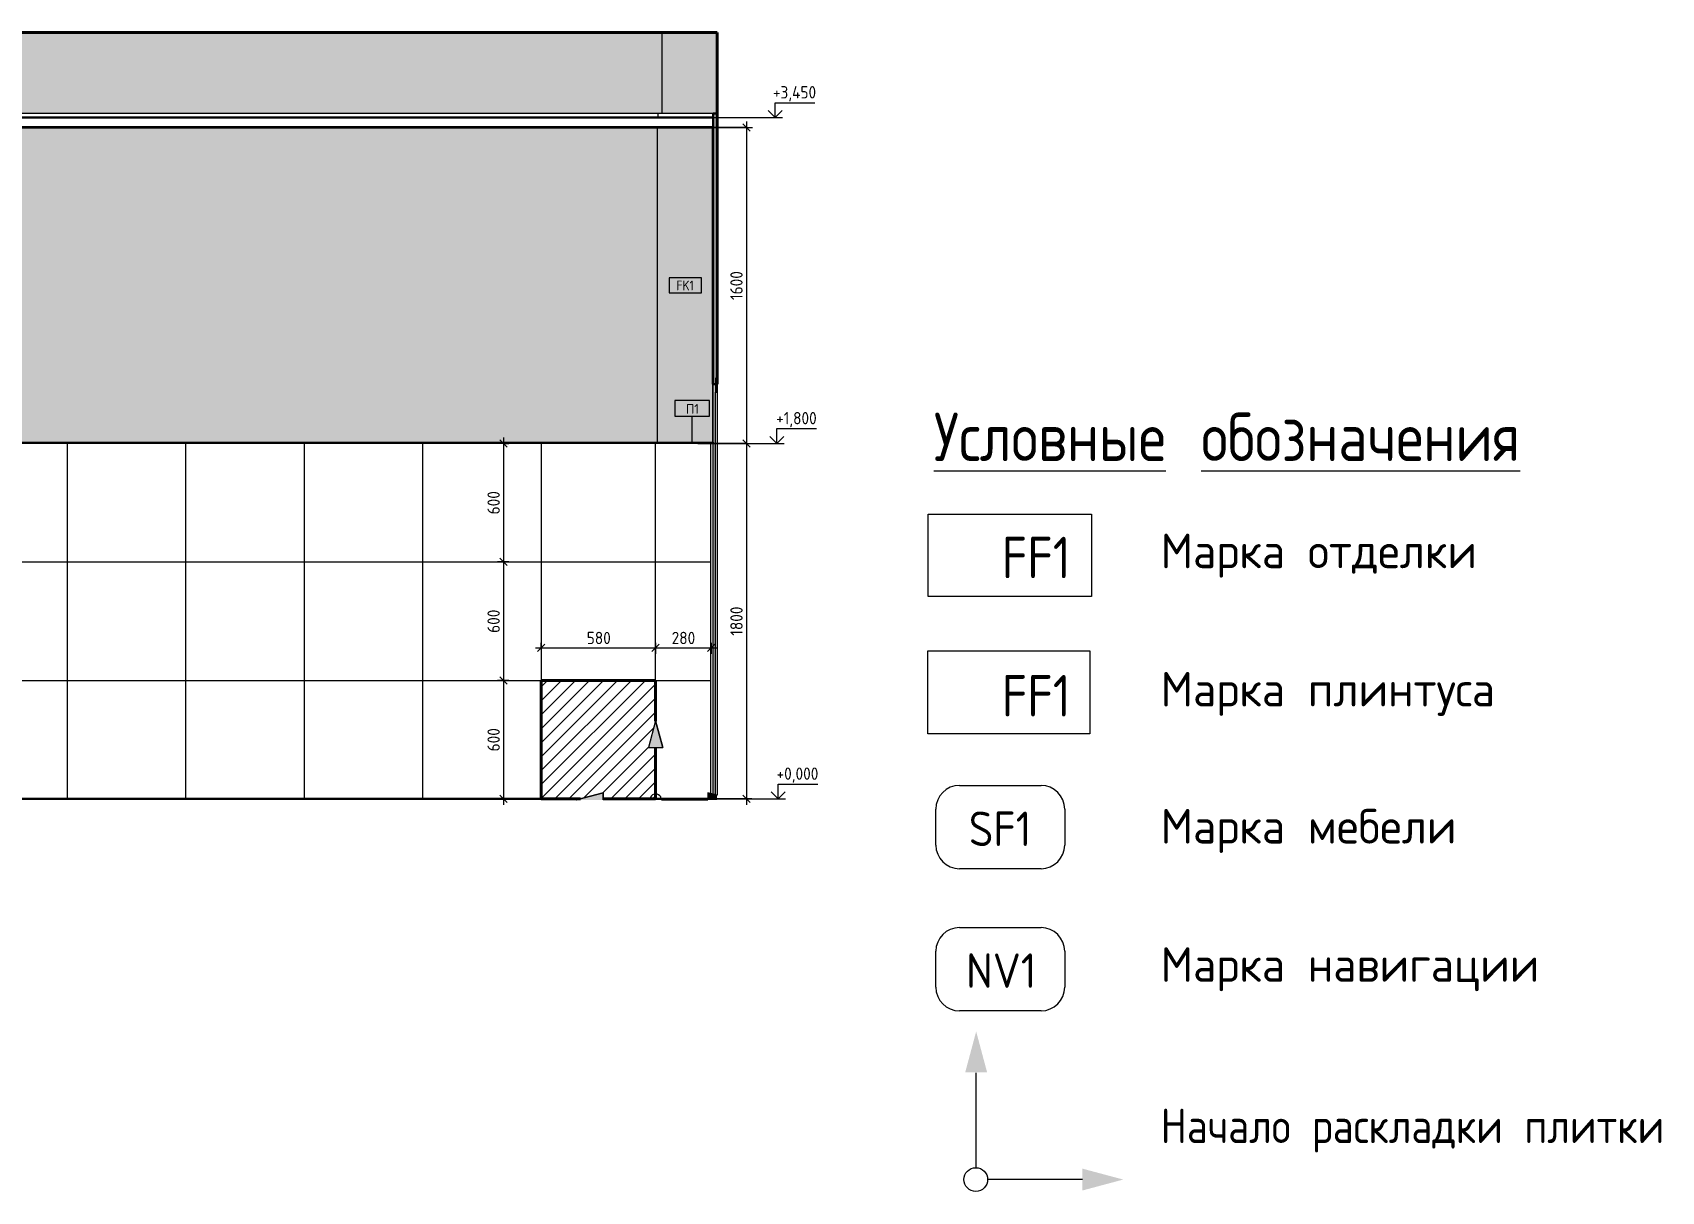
# Model space of a CAD drawing. Header units: millimetres. Extents: x 0 to 98412, y -2706 to 7916.
# Drawn here: x 90163 to 98412, y -1987 to 3880 of the extents above; entities that cross this region are included whole.
import ezdxf

# ---------------------------------------------------------------- set-up
doc = ezdxf.new("R2010")
doc.units = ezdxf.units.MM
for name, color, linetype, lineweight in [('A-ANNO-DIMS', 7, 'Continuous', 9), ('A-ANNO-DIMS-25', 7, 'Continuous', 9), ('A-DETL-GENF', 7, 'Continuous', 9), ('A-DOOR-FRAM-1', 7, 'Continuous', 9), ('A-DOOR-FRAM-2', 7, 'Continuous', 18), ('A-FLOR-HRAL-IDEN', 7, 'Continuous', 9), ('A-WALL-IDEN', 7, 'Continuous', 9), ('A-WALL-PATT', 7, 'Continuous', 9), ('G-ANNO-DIMS', 7, 'Continuous', 9), ('G-ANNO-DIMS-1', 7, 'Continuous', 20), ('G-ANNO-TEXT', 7, 'Continuous', 9), ('I-WALL', 7, 'Continuous', 9), ('S-COLS', 7, 'Continuous', 9), ('Ограждение', 7, 'Continuous', 9), ('Поручни', 7, 'Continuous', 9)]:
    doc.layers.add(name, color=color, linetype=linetype, lineweight=lineweight)
for name, color, linetype, lineweight, true_color in [('A-CLNG-FNSH-1', 7, 'Continuous', 30, 0x3c3c3c), ('A-DETL', 5, 'Continuous', 40, 0x0000ff), ('A-DETL-2', 5, 'Continuous', 9, 0x0000ff), ('A-DETL-GENF-1', 7, 'Continuous', 9, 0xe0e0e0), ('A-DETL-GENF-2', 1, 'Continuous', 9, 0xff0000), ('A-FLOR-FNSH-1', 7, 'Continuous', 40, 0x3c3c3c), ('A-FLOR-FNSH-2', 7, 'Continuous', 30, 0x3c3c3c), ('A-WALL-4', 7, 'Continuous', 30, 0x3c3c3c), ('A-WALL-5', 7, 'Continuous', 40, 0x3c3c3c), ('A-WALL-FNSH-3', 7, 'Continuous', 30, 0x3c3c3c), ('G-ANNO-TEXT-1', 7, 'Continuous', 9, 0x3c3c3c), ('G-ANNO-TEXT-2', 7, 'Continuous', 9, 0x008000), ('G-ANNO-TEXT-3', 1, 'Continuous', 9, 0xff0000), ('I-WALL-1', 7, 'Continuous', 9, 0x787878)]:
    doc.layers.add(name, color=color, linetype=linetype, lineweight=lineweight, true_color=true_color)
doc.styles.add('GOST Common_1', font='GOST_Common.ttf', dxfattribs={"height": 50})
doc.styles.add('GOST Common_2', font='GOST_Common.ttf', dxfattribs={"width": 0.9, "height": 50})
doc.styles.add('GOST Common_4', font='GOST_Common.ttf', dxfattribs={"height": 175})
doc.styles.add('GOST Common_5', font='GOST_Common.ttf', dxfattribs={"width": 0.9, "height": 210})
doc.styles.add('GOST Common_6', font='GOST_Common.ttf', dxfattribs={"width": 0.9, "height": 245})
doc.styles.add('GOST Common_7', font='GOST_Common.ttf', dxfattribs={"width": 0.9, "height": 175})
doc.styles.add('ISOCPEUR_1', font='isocpeur.ttf', dxfattribs={"width": 0.9, "height": 62.5})
doc.styles.add('ISOCPEUR_2', font='isocpeur.ttf', dxfattribs={"width": 0.9, "height": 175})
doc.dimstyles.new('ISO-2_5_0_9К_БОЛЬШОЙ_округление', dxfattribs={"dimscale": 304.8, "dimtxt": 62.248823, "dimasz": 0.123031, "dimexe": 0.098425, "dimexo": 0, "dimgap": 0, "dimtad": 1, "dimdec": 0, "dimrnd": 10, "dimzin": 0, "dimdsep": 46, "dimtxsty": 'ISOCPEUR_1', "dimblk1": 'OBLIQUE', "dimblk2": 'OBLIQUE', "dimsah": 1, "dimcen": 0.09, "dimdle": 0.098425, "dimazin": 0, "dimtfac": 1, "dimtdec": 4, "dimtix": 1, "dimtmove": 0, "dimatfit": 3, "dimfxl": 1, "dimtvp": 1, "dimtolj": 1, "dimtzin": 0, "dimarcsym": 2})
pattern_1 = [(90, (93608.9, 0), (-600, 4e-14), []), (180, (93608.9, 0), (-7e-14, -600), [])]

# ---------------------------------------------------------------- blocks, each defined once
blk = doc.blocks.new('BSC_Колонна _Прямоугольная - 500х500-23286270-Развертка 1_13-4')
at = {"layer": 'S-COLS'}
h = blk.add_hatch(color=256, dxfattribs=at)
h.paths.add_polyline_path([(7672, 21.2), (7672, 2100), (7660, 2100), (7660, 24.4)])
h.paths.add_polyline_path([(7660, 3470), (7680, 3470), (7680, 3880), (7400, 3880), (7400, 3470)])
blk.add_line((7400, 3880), (7400, 3470), dxfattribs=at)
blk = doc.blocks.new('110_Дверь_СКБ_1Ст_Внутренняя1 - Д-7_л__950x2100h_Туалет-21784696-Развертка 1_13-4')
at = {"layer": 'A-DOOR-FRAM-1'}
for p, q in [((7672, 21.2), (7672, 2060)), ((7680, 2060), (7680, 19)), ((7680, 2060), (7680, 19))]:
    blk.add_line(p, q, dxfattribs=at)
at = {"layer": 'A-DOOR-FRAM-2'}
for p, q in [((7672, 2130), (7672, 2060)), ((7680, 2130), (7672, 2130)), ((7680, 2060), (7680, 2130)), ((7680.4, 2100), (7680, 2100)), ((7680, 2100), (7680, 2060)), ((7672, 2060), (7680, 2060)), ((7680, 2060), (7680.4, 2060))]:
    blk.add_line(p, q, dxfattribs=at)
blk = doc.blocks.new('Ограждение - Ограждение-30306863-Развертка 1_13-4')
at = {"layer": 'Ограждение'}
for points in [[(516.5, 1800), (7322.5, 1800), (7322.5, 1806), (516.5, 1806)], [(7400, 1800), (7660, 1800), (7660, 1806), (7322.5, 1806), (7322.5, 1800), (7380, 1800)]]:
    blk.add_hatch(color=256, dxfattribs=at).paths.add_polyline_path(points)
at = {"layer": 'Поручни'}
for p, q in [((197.5, 1806), (152.5, 1806)), ((152.5, 1806), (152.5, 1800)), ((197.5, 1800), (197.5, 1806)), ((516.5, 1806), (7322.5, 1806)), ((7322.5, 1800), (526.5, 1800)), ((7322.5, 1800), (7322.5, 1806)), ((7322.5, 1806), (7660, 1806)), ((7660, 1800), (7322.5, 1800)), ((7660, 1806), (7660, 1800))]:
    blk.add_line(p, q, dxfattribs=at)
blk = doc.blocks.new('Начало раскладки_красным - Начало раскладки_красным-26110621-Развертка 1_13-4')
at = {"layer": 'A-DETL-GENF'}
for points in [[(7332.6, 259.7), (7405.1, 259.8), (7368.8, 395), (7359.1, 358.9)], [(6969.5, -5.4), (7104.2, -5.4), (7104.2, 31.1), (6969, -5.2)], [(7649, -5.4), (7680.4, -5.4), (7680.4, 18.9), (7633.7, 31.4), (7633.8, -5.4)]]:
    blk.add_hatch(color=256, dxfattribs=at).paths.add_polyline_path(points)
for p, q in [((7368.8, 395), (7332.6, 259.7)), ((7368.8, 395), (7332.6, 259.7)), ((7405.1, 259.8), (7368.8, 395)), ((7368.8, 395), (7405.1, 259.8)), ((7332.6, 259.7), (7405.1, 259.8)), ((7332.6, 259.7), (7405.1, 259.8)), ((7369, 25), (7368.8, 259.8)), ((7104.2, 31.1), (6969, -5.2)), ((6969, -5.2), (7104.2, 31.1)), ((7104.2, -5.4), (7104.2, 31.1)), ((7104.2, 31.1), (7104.2, -5.4)), ((7680.4, 18.9), (7633.7, 31.4)), ((7633.7, 31.4), (7633.8, -5.4)), ((7680.4, 18.9), (7633.7, 31.4)), ((7633.7, 31.4), (7633.8, -5.4)), ((6969, -5.2), (6969.5, -5.4)), ((6969, -5.2), (6969.5, -5.4)), ((7339, -5), (7104.2, -5.2)), ((7399, -5), (7633.8, -4.8))]:
    blk.add_line(p, q, dxfattribs=at)
for start, end in [(0.0336, 180.70867), (359.26956, 0.0336)]:
    blk.add_arc((7369, -5), 30, start, end, dxfattribs=at)
blk = doc.blocks.new('DIMBLOCK52-Развертка 1_13-4')
at = {"layer": 'A-ANNO-DIMS-25', "lineweight": 20}
for p, q in [((92548.4, 1800), (92529.7, 1818.8)), ((92548.4, 1800), (92567.2, 1781.2)), ((92548.4, 1200), (92529.7, 1218.8)), ((92548.4, 1200), (92567.2, 1181.3))]:
    blk.add_line(p, q, dxfattribs=at)
at = {"layer": 'A-ANNO-DIMS-25'}
for p, q in [((92548.4, 1830), (92548.4, 1200)), ((92575, 1800), (92518.4, 1800)), ((92548.4, 1800), (92575, 1800)), ((92575, 1200), (92518.4, 1200)), ((92548.4, 1200), (92575, 1200))]:
    blk.add_line(p, q, dxfattribs=at)
at = {"layer": 'A-ANNO-DIMS-25', "color": 0, "insert": (92466.8, 1440.7), "char_height": 62.5, "width": 142.215, "attachment_point": 1, "rotation": 90, "line_spacing_factor": 1.149209, "style": 'ISOCPEUR_1'}
blk.add_mtext('600', dxfattribs=at)
blk = doc.blocks.new('_Oblique')
at = {"color": 0, "linetype": 'ByBlock', "lineweight": -2}
blk.add_line((-0.5, -0.5), (0.5, 0.5), dxfattribs=at)
blk = doc.blocks.new('DIMBLOCK53-Развертка 1_13-4')
at = {"layer": 'A-ANNO-DIMS-25'}
for p, q in [((92575, 1200), (92518.4, 1200)), ((92548.4, 1200), (92548.4, 600)), ((92548.4, 1200), (92575, 1200)), ((92575, 600), (92518.4, 600)), ((92548.4, 600), (92575, 600))]:
    blk.add_line(p, q, dxfattribs=at)
at = {"layer": 'A-ANNO-DIMS-25', "lineweight": 20}
for p, q in [((92548.4, 1200), (92529.7, 1218.8)), ((92548.4, 1200), (92567.2, 1181.3)), ((92548.4, 600), (92529.7, 618.8)), ((92548.4, 600), (92567.2, 581.3))]:
    blk.add_line(p, q, dxfattribs=at)
at = {"layer": 'A-ANNO-DIMS-25', "color": 0, "insert": (92466.8, 840.7), "char_height": 62.5, "width": 142.215, "attachment_point": 1, "rotation": 90, "line_spacing_factor": 1.149209, "style": 'ISOCPEUR_1'}
blk.add_mtext('600', dxfattribs=at)
blk = doc.blocks.new('DIMBLOCK54-Развертка 1_13-4')
at = {"layer": 'A-ANNO-DIMS-25'}
for p, q in [((92575, 600), (92518.4, 600)), ((92548.4, 600), (92548.4, -30)), ((92548.4, 600), (92575, 600)), ((92575, 0), (92518.4, 0)), ((92548.4, 0), (92575, 0))]:
    blk.add_line(p, q, dxfattribs=at)
at = {"layer": 'A-ANNO-DIMS-25', "lineweight": 20}
for p, q in [((92548.4, 600), (92529.7, 618.8)), ((92548.4, 600), (92567.2, 581.3)), ((92548.4, 0), (92529.7, 18.7)), ((92548.4, 0), (92567.2, -18.8))]:
    blk.add_line(p, q, dxfattribs=at)
at = {"layer": 'A-ANNO-DIMS-25', "color": 0, "insert": (92466.8, 240.7), "char_height": 62.5, "width": 142.215, "attachment_point": 1, "rotation": 90, "line_spacing_factor": 1.149209, "style": 'ISOCPEUR_1'}
blk.add_mtext('600', dxfattribs=at)
blk = doc.blocks.new('DIMBLOCK55-Развертка 1_13-4')
at = {"layer": 'A-ANNO-DIMS-25'}
for p, q in [((92709.4, 764.4), (93318.4, 764.4)), ((92739.4, 790.9), (92739.4, 734.4)), ((92739.4, 764.4), (92739.4, 790.9)), ((93318.4, 790.9), (93318.4, 734.4)), ((93318.4, 764.4), (93318.4, 790.9))]:
    blk.add_line(p, q, dxfattribs=at)
at = {"layer": 'A-ANNO-DIMS-25', "lineweight": 20}
for p, q in [((92739.4, 764.4), (92720.6, 745.7)), ((92739.4, 764.4), (92758.1, 783.2)), ((93318.4, 764.4), (93299.6, 745.7)), ((93318.4, 764.4), (93337.1, 783.2))]:
    blk.add_line(p, q, dxfattribs=at)
at = {"layer": 'A-ANNO-DIMS-25', "color": 0, "insert": (92969.6, 846.1), "char_height": 62.5, "width": 142.215, "attachment_point": 1, "line_spacing_factor": 1.149209, "style": 'ISOCPEUR_1'}
blk.add_mtext('580', dxfattribs=at)
blk = doc.blocks.new('DIMBLOCK56-Развертка 1_13-4')
at = {"layer": 'A-ANNO-DIMS-25', "lineweight": 20}
for p, q in [((93318.4, 764.4), (93299.6, 745.7)), ((93318.4, 764.4), (93337.1, 783.2)), ((93599.4, 764.4), (93580.6, 745.7)), ((93599.4, 764.4), (93618.1, 783.2))]:
    blk.add_line(p, q, dxfattribs=at)
at = {"layer": 'A-ANNO-DIMS-25'}
for p, q in [((93318.4, 790.9), (93318.4, 734.4)), ((93318.4, 764.4), (93318.4, 790.9)), ((93318.4, 764.4), (93629.4, 764.4)), ((93599.4, 790.9), (93599.4, 734.4)), ((93599.4, 764.4), (93599.4, 790.9))]:
    blk.add_line(p, q, dxfattribs=at)
at = {"layer": 'A-ANNO-DIMS-25', "color": 0, "insert": (93399.6, 846.1), "char_height": 62.5, "width": 142.215, "attachment_point": 1, "line_spacing_factor": 1.149209, "style": 'ISOCPEUR_1'}
blk.add_mtext('280', dxfattribs=at)
blk = doc.blocks.new('М_стена_0001 - Типоразмер_без рамки-25382661-Развертка 1_13-4')
at = {"layer": 'A-WALL-IDEN'}
for p, q in [((3981.9, 2638.1), (3818.7, 2638.1)), ((3818.7, 2638.1), (3818.7, 2563.1)), ((3818.7, 2563.1), (3981.9, 2563.1)), ((3981.9, 2563.1), (3981.9, 2638.1))]:
    blk.add_line(p, q, dxfattribs=at)
blk = doc.blocks.new('Высотные отметки - Стрелка_Верх-17668718-Развертка 1_13-4')
at = {"layer": 'G-ANNO-DIMS'}
for p, q in [((7974.6, 3525), (8174.6, 3525)), ((7974.6, 3450), (7974.6, 3525)), ((7936.7, 3450), (8011.6, 3450))]:
    blk.add_line(p, q, dxfattribs=at)
at = {"layer": 'G-ANNO-DIMS-1'}
for q in [(7939.2, 3485.4), (8009.9, 3485.4)]:
    blk.add_line((7974.6, 3450), q, dxfattribs=at)
blk = doc.blocks.new('DIMBLOCK57-Развертка 1_13-4')
at = {"layer": 'A-ANNO-DIMS-25'}
for p, q in [((93609.4, 3400), (93808.3, 3400)), ((93778.3, 3400), (93609.4, 3400)), ((93778.3, 3430), (93778.3, 1800)), ((93609.4, 1800), (93808.3, 1800)), ((93778.3, 1800), (93609.4, 1800))]:
    blk.add_line(p, q, dxfattribs=at)
at = {"layer": 'A-ANNO-DIMS-25', "lineweight": 20}
for p, q in [((93778.3, 3400), (93759.6, 3418.8)), ((93778.3, 3400), (93797.1, 3381.2)), ((93778.3, 1800), (93759.6, 1818.8)), ((93778.3, 1800), (93797.1, 1781.2))]:
    blk.add_line(p, q, dxfattribs=at)
at = {"layer": 'A-ANNO-DIMS-25', "color": 0, "insert": (93696.7, 2526.4), "char_height": 62.5, "width": 176.691, "attachment_point": 1, "rotation": 90, "line_spacing_factor": 1.149209, "style": 'ISOCPEUR_1'}
blk.add_mtext('1600', dxfattribs=at)
blk = doc.blocks.new('DIMBLOCK58-Развертка 1_13-4')
at = {"layer": 'A-ANNO-DIMS-25', "lineweight": 20}
for p, q in [((93778.3, 1800), (93759.6, 1818.8)), ((93778.3, 1800), (93797.1, 1781.2)), ((93778.3, 0), (93759.6, 18.8)), ((93778.3, 0), (93797.1, -18.8))]:
    blk.add_line(p, q, dxfattribs=at)
at = {"layer": 'A-ANNO-DIMS-25'}
for p, q in [((93609.4, 1800), (93808.3, 1800)), ((93778.3, 1800), (93609.4, 1800)), ((93778.3, 1800), (93778.3, -30)), ((93778.3, 0), (93629.4, 0)), ((93804.9, 0), (93748.3, 0))]:
    blk.add_line(p, q, dxfattribs=at)
at = {"layer": 'A-ANNO-DIMS-25', "color": 0, "insert": (93696.7, 826.4), "char_height": 62.5, "width": 176.691, "attachment_point": 1, "rotation": 90, "line_spacing_factor": 1.149209, "style": 'ISOCPEUR_1'}
blk.add_mtext('1800', dxfattribs=at)
blk = doc.blocks.new('М_ограждение - Типоразмер-25387795-Развертка 1_13-4')
at = {"layer": 'A-FLOR-HRAL-IDEN'}
for p, q in [((3991.3, 1964.4), (3816.3, 1964.4)), ((3816.3, 1964.4), (3816.3, 1885.5)), ((3991.3, 1885.5), (3991.3, 1964.4)), ((3816.3, 1885.5), (3991.3, 1885.5))]:
    blk.add_line(p, q, dxfattribs=at)

msp = doc.modelspace()

# ---------------------------------------------------------------- hatches: boundary and pattern name
at = {"layer": 'A-DETL-GENF-1'}
h = msp.add_hatch(dxfattribs=at)
h.set_pattern_fill('FP_3', color=256, style=0, pattern_type=2)
h.set_pattern_definition([(45, (85949.374, 0), (-35.35534, 35.35534), [])])
h.paths.add_polyline_path([(92739.4, 0), (92937.9, 0), (93053.6, 31.1), (93053.6, 0), (93318.4, 0), (93318.4, 259.8), (93282, 259.7), (93318.1, 395), (93318.4, 395), (93318.4, 599.8), (92739.4, 599.8), (92739.4, 183.7)])
at = {"layer": 'A-DETL-GENF-2'}
for points in [[(94886.4, -1383.9), (94997.1, -1383.9), (94941.8, -1177.4)], [(95480, -1982.5), (95686.5, -1927.2), (95480, -1871.9)]]:
    msp.add_hatch(color=256, dxfattribs=at).paths.add_polyline_path(points)
at = {"layer": 'A-WALL-PATT'}
for points in [[(86465.9, 1806), (93328.4, 1806), (93328.4, 3400), (86465.9, 3400), (86465.9, 1822)], [(93328.4, 1806), (93329.4, 1806), (93329.4, 3400), (93328.4, 3400), (93328.4, 1937.4)], [(93608.4, 1806), (93608.4, 3400), (93329.4, 3400), (93329.4, 1806), (93598.4, 1806)]]:
    msp.add_hatch(color=256, dxfattribs=at).paths.add_polyline_path(points)
h = msp.add_hatch(dxfattribs=at)
h.set_pattern_fill('FP_35', color=256, style=0, pattern_type=2)
h.set_pattern_definition([(90, (93339.4, 0), (-600, 4e-14), []), (180, (93339.4, 0), (-7e-14, -600), [])])
h.paths.add_polyline_path([(89376.8, 0), (92739.4, 0), (92739.4, 599.8), (93318.4, 599.8), (93318.4, 1800), (86475.9, 1800), (86475.9, 0), (89140.5, 0)])
h = msp.add_hatch(dxfattribs=at)
h.set_pattern_fill('FP_34', color=256, style=0, pattern_type=2)
h.set_pattern_definition(pattern_1)
h.paths.add_polyline_path([(93329.4, 0), (93329.4, 259.8), (93318.4, 259.7), (93318.4, 0)])
h.paths.add_polyline_path([(93329.4, 353.2), (93329.4, 1800), (93318.4, 1800), (93318.4, 394.1), (93327.8, 358.9)])
h = msp.add_hatch(dxfattribs=at)
h.set_pattern_fill('FP_34', color=256, style=0, pattern_type=2)
h.set_pattern_definition(pattern_1)
h.paths.add_polyline_path([(93349.4, 0), (93583.1, 0), (93583.1, 31.4), (93598.4, 27.3), (93598.4, 1800), (93329.4, 1800), (93329.4, 353.2), (93354.5, 259.8), (93329.4, 259.7), (93329.4, 0)])
at = {"layer": 'I-WALL'}
msp.add_hatch(color=256, dxfattribs=at).paths.add_polyline_path([(93329.4, 3470), (93349.4, 3470), (93349.4, 3880), (86464.9, 3880), (86464.9, 3470), (89849.3, 3470)])
at = {"layer": 'I-WALL-1'}
h = msp.add_hatch(dxfattribs=at)
h.set_pattern_fill('FP_32', color=256, style=0, pattern_type=2)
h.set_pattern_definition([(45, (85949.374, 0), (-14.25598, 14.25598), []), (45, (85963.63, 0), (-14.25598, 14.25598), [25.202, -5.04, 0.8382, -4.202])])
h.paths.add_polyline_path([(93629.4, 2100), (93629.7, 2100), (93629.7, 3880), (93629.4, 3880)])
h = msp.add_hatch(dxfattribs=at)
h.set_pattern_fill('FP_33', color=256, style=0, pattern_type=2)
h.set_pattern_definition([(0, (85949.374, 0), (30.48, 7.62), [2.515, -20.345, 2.515, -20.345, -121.92]), (0, (85949.374, 0), (30.48, 7.62), [-45.72, 2.515, -43.205, 2.515, -20.345, -53.34]), (0, (85949.374, 0), (30.48, 7.62), [-114.3, 2.515, -12.725, 2.515, -35.585]), (120, (85960.804, 3.81), (-21.8391136, 22.586454), [2.515, -20.345, 2.515, -20.345, -121.92]), (120, (85960.804, 3.81), (-21.8391136, 22.586454), [-45.72, 2.515, -43.205, 2.515, -20.345, -53.34]), (120, (85960.804, 3.81), (-21.8391136, 22.586454), [-114.3, 2.515, -12.725, 2.515, -35.585]), (240, (85964.614, 19.05), (-8.6408864, -30.206454), [2.515, -20.345, 2.515, -20.345, -121.92]), (240, (85964.614, 19.05), (-8.6408864, -30.206454), [-45.72, 2.515, -43.205, 2.515, -20.345, -53.34]), (240, (85964.614, 19.05), (-8.6408864, -30.206454), [-114.3, 2.515, -12.725, 2.515, -35.585])])
h.paths.add_polyline_path([(93609.4, 2100), (93629.4, 2100), (93629.4, 3470), (93609.4, 3470), (93609.4, 3400)])

# ---------------------------------------------------------------- linework, layer by layer
at = {"layer": 'A-CLNG-FNSH-1'}
for p, q in [((93609.4, 3450), (86089.4, 3450)), ((93609.4, 3401), (86089.4, 3401)), ((86090.4, 3400), (93608.4, 3400)), ((93609.4, 3400), (93609.4, 3450))]:
    msp.add_line(p, q, dxfattribs=at)
at = {"layer": 'A-DETL'}
for p, q in [((93318.4, 599.8), (92739.4, 599.8)), ((92739.4, 599.8), (92739.4, -0.2)), ((93318.4, 394.1), (93318.4, 599.8)), ((93318.4, -0.2), (93318.4, 259.8)), ((92739.4, -0.2), (92937.3, -0.2)), ((93053.6, -0.2), (93318.4, -0.2))]:
    msp.add_line(p, q, dxfattribs=at)
at = {"layer": 'A-DETL-2'}
for p, q in [((94697.6, 750.1), (95517.6, 750.1)), ((94697.6, 330.1), (94697.6, 750.1)), ((95517.6, 750.1), (95517.6, 330.1)), ((95517.6, 330.1), (94697.6, 330.1)), ((94857.6, 68.3), (95270.1, 68.3)), ((94737.6, -233.3), (94737.6, -51.7)), ((95390.1, -51.7), (95390.1, -233.3)), ((95270.1, -353.3), (94857.6, -353.3)), ((94857.6, -651.3), (95270.1, -651.3)), ((94737.6, -953), (94737.6, -771.3)), ((95390.1, -771.3), (95390.1, -953)), ((95270.1, -1073), (94857.6, -1073)), ((94940, -1387.2), (94940, -1867.2)), ((95480, -1927.2), (95000, -1927.2))]:
    msp.add_line(p, q, dxfattribs=at)
msp.add_circle((94940, -1927.2), 60, dxfattribs=at)
for centre, start, end in [((94857.6, -51.7), 90, 180), ((95270.1, -51.7), 0, 90), ((94857.6, -233.3), 180, 270), ((95270.1, -233.3), 270, 0), ((94857.6, -771.3), 90, 180), ((95270.1, -771.3), 0, 90), ((94857.6, -953), 180, 270), ((95270.1, -953), 270, 0)]:
    msp.add_arc(centre, 120, start, end, dxfattribs=at)
at = {"layer": 'A-FLOR-FNSH-1'}
msp.add_line((86068.9, 3880), (93629.7, 3880), dxfattribs=at)
at = {"layer": 'A-FLOR-FNSH-2'}
for p, q in [((92937.9, 0), (86100.4, 0)), ((93583.1, 0), (93053.6, 0)), ((92937.5, -0.1), (86069.4, -0.1)), ((93583.1, -0.1), (93053.6, -0.1))]:
    msp.add_line(p, q, dxfattribs=at)
at = {"layer": 'A-FLOR-HRAL-IDEN'}
for p, q in [((93503.5, 1803), (93503.5, 1934.7)), ((93609.4, 1803), (93503.5, 1803))]:
    msp.add_line(p, q, dxfattribs=at)
at = {"layer": 'A-WALL-4'}
for p, q in [((93629.4, 3470), (93609.4, 3470)), ((93609.4, 3470), (93609.4, 3450)), ((93609.4, 2100), (93629.4, 2100))]:
    msp.add_line(p, q, dxfattribs=at)
at = {"layer": 'A-WALL-5'}
for p, q in [((93629.4, 3880.1), (93629.4, 2100)), ((93629.4, 2100), (93629.7, 2100))]:
    msp.add_line(p, q, dxfattribs=at)
at = {"layer": 'A-WALL-FNSH-3'}
for p, q in [((93609.4, 3400), (93608.4, 3400)), ((93608.4, 3400), (93608.4, 2100)), ((93609.4, 2100), (93609.4, 3400)), ((93608.4, 2100), (93609.4, 2100))]:
    msp.add_line(p, q, dxfattribs=at)
at = {"layer": 'G-ANNO-DIMS'}
for p, q in [((93510.2, 3450), (93807.4, 3450)), ((93807.4, 3450), (93923.9, 3450)), ((93532.8, 1800), (93885.9, 1800)), ((93885.9, 1800), (93932.4, 1800)), ((93512.3, 0), (93806.9, 0)), ((93806.9, 0), (93939.7, 0))]:
    msp.add_line(p, q, dxfattribs=at)
at = {"layer": 'G-ANNO-TEXT-1', "flags": 128}
msp.add_lwpolyline([(94699.2, 1441.6), (95526.3, 1441.6), (95526.3, 1024.4), (94699.2, 1024.4)], close=True, dxfattribs=at)
at = {"layer": 'I-WALL'}
for p, q in [((93609.4, 3470), (86464.9, 3470)), ((93329.4, 3470), (93329.4, 3450)), ((93328.4, 1806), (93328.4, 3400)), ((93608.4, 1806), (93608.4, 2100)), ((93609.4, 1806), (93609.4, 2100)), ((93318.4, 394.1), (93318.4, 1800)), ((93598.4, 27.3), (93598.4, 1800)), ((93609.4, 24.4), (93609.4, 1800)), ((93318.4, 0), (93318.4, 259.8))]:
    msp.add_line(p, q, dxfattribs=at)

# ---------------------------------------------------------------- block references
at = {"layer": 'A-DETL-GENF'}
msp.add_blockref('Начало раскладки_красным - Начало раскладки_красным-26110621-Развертка 1_13-4', (85949.4, 0), dxfattribs=at)
at = {"layer": 'A-DOOR-FRAM-1'}
msp.add_blockref('110_Дверь_СКБ_1Ст_Внутренняя1 - Д-7_л__950x2100h_Туалет-21784696-Развертка 1_13-4', (85949.4, 0), dxfattribs=at)
at = {"layer": 'A-FLOR-HRAL-IDEN'}
msp.add_blockref('М_ограждение - Типоразмер-25387795-Развертка 1_13-4', (89599.7, 52.6), dxfattribs=at)
at = {"layer": 'A-WALL-IDEN'}
msp.add_blockref('М_стена_0001 - Типоразмер_без рамки-25382661-Развертка 1_13-4', (89568.4, 0), dxfattribs=at)
at = {"layer": 'G-ANNO-DIMS'}
for p in [(85949.4, 0), (85957.8, -1650), (85965.1, -3450)]:
    msp.add_blockref('Высотные отметки - Стрелка_Верх-17668718-Развертка 1_13-4', p, dxfattribs=at)
at = {"layer": 'S-COLS'}
msp.add_blockref('BSC_Колонна _Прямоугольная - 500х500-23286270-Развертка 1_13-4', (85949.4, 0), dxfattribs=at)
at = {"layer": 'Поручни'}
msp.add_blockref('Ограждение - Ограждение-30306863-Развертка 1_13-4', (85949.4, 0), dxfattribs=at)

# ---------------------------------------------------------------- texts
at = {"layer": 'A-FLOR-HRAL-IDEN', "char_height": 50, "attachment_point": 1, "style": 'GOST Common_1'}
for s, insert, width in [('\\fGOST Common|b0|i0|c204|p34|;П', (93472.2, 1999.6), 50.105), ('\\fGOST Common|b0|i0|c204|p34|;1', (93513.6, 1999.6), 30.063)]:
    msp.add_mtext(s, dxfattribs=dict(at, insert=insert, width=width))
at = {"layer": 'A-WALL-IDEN', "insert": (93423.8, 2624.5), "char_height": 50, "width": 111.835, "attachment_point": 1, "style": 'GOST Common_2'}
msp.add_mtext('FK1', dxfattribs=at)
at = {"layer": 'G-ANNO-TEXT', "attachment_point": 1}
for s, insert, char_height, width, style in [('\\LУсловные', (94727.2, 1955.6), 245, 1550.544, 'GOST Common_6'), ('\\L\\fGOST Common|b0|i0|c204|p34|;\\W.9;\\L ', (96006.5, 1955.6), 245, 90.911, 'GOST Common_6'), ('\\Lобозначения', (96081.5, 1955.6), 245, 2111.164, 'GOST Common_6'), ('Начало', (95875.9, -1567.6), 175, 863.658, 'GOST Common_7'), ('\\fGOST Common|b0|i0|c204|p34|;\\W.9; ', (96588.5, -1567.6), 175, 65.658, 'GOST Common_7'), ('раскладки', (96642.6, -1567.6), 175, 1237.405, 'GOST Common_7'), ('\\fGOST Common|b0|i0|c204|p34|;\\W.9; ', (97663.6, -1567.6), 175, 65.658, 'GOST Common_7'), ('плитки', (97717.8, -1567.6), 175, 853.557, 'GOST Common_7')]:
    msp.add_mtext(s, dxfattribs=dict(at, insert=insert, char_height=char_height, width=width, style=style))
at = {"layer": 'G-ANNO-TEXT-1', "attachment_point": 1}
for s, insert, char_height, width, style in [('   FF1   ', (94727.2, 1327.3), 210, 929.316, 'GOST Common_5'), ('Марка', (95875.9, 1343.2), 175, 830.548, 'GOST Common_4'), ('\\fGOST Common|b0|i0|c204|p34|; ', (96561.1, 1343.2), 175, 72.954, 'GOST Common_4'), ('отделки', (96621.3, 1343.2), 175, 1099.915, 'GOST Common_4'), ('Марка', (95875.9, 643.2), 175, 830.548, 'GOST Common_4'), ('\\fGOST Common|b0|i0|c204|p34|; ', (96561.1, 643.2), 175, 72.954, 'GOST Common_4'), ('плинтуса', (96621.3, 643.2), 175, 1245.822, 'GOST Common_4'), ('Марка', (95875.9, -50.9), 175, 830.548, 'GOST Common_4'), ('\\fGOST Common|b0|i0|c204|p34|; ', (96561.1, -50.9), 175, 72.954, 'GOST Common_4'), ('мебели', (96621.3, -50.9), 175, 925.949, 'GOST Common_4'), ('Марка', (95875.9, -750.9), 175, 830.548, 'GOST Common_4'), ('\\fGOST Common|b0|i0|c204|p34|; ', (96561.1, -750.9), 175, 72.954, 'GOST Common_4'), ('навигации', (96621.3, -750.9), 175, 1414.177, 'GOST Common_4')]:
    msp.add_mtext(s, dxfattribs=dict(at, insert=insert, char_height=char_height, width=width, style=style))
at = {"layer": 'G-ANNO-TEXT-2', "char_height": 175, "attachment_point": 1, "style": 'ISOCPEUR_2'}
for s, insert, width in [('SF1', (94904.6, -63.7), 383.848), ('NV1', (94890.7, -782), 419.202)]:
    msp.add_mtext(s, dxfattribs=dict(at, insert=insert, width=width))
at = {"layer": 'G-ANNO-TEXT-3', "insert": (94727.2, 627.3), "char_height": 210, "width": 929.316, "attachment_point": 1, "style": 'GOST Common_5'}
msp.add_mtext('   FF1   ', dxfattribs=at)

# ---------------------------------------------------------------- dimensions: what is measured, and where the dimension line sits
at = {"layer": 'A-ANNO-DIMS'}
for base, p1, p2, override, picture, middle in [((93778.3, 1800), (93609.4, 3400), (93609.4, 1800), {"dimpost": '<>', "dimfxl": 1600}, 'DIMBLOCK57-Развертка 1_13-4', (93747.1, 2600)), ((92548.4, 1200), (92575, 1800), (92575, 1200), {"dimpost": '<>', "dimfxl": 600}, 'DIMBLOCK52-Развертка 1_13-4', (92517.2, 1500)), ((93778.3, 0), (93609.4, 1800), (93804.9, 0), {"dimpost": '<>', "dimfxl": 1810.583161}, 'DIMBLOCK58-Развертка 1_13-4', (93747.1, 900)), ((92548.4, 600), (92575, 1200), (92575, 600), {"dimpost": '<>', "dimfxl": 600}, 'DIMBLOCK53-Развертка 1_13-4', (92517.2, 900)), ((92548.4, 0), (92575, 600), (92575, 0), {"dimpost": '<>', "dimfxl": 600}, 'DIMBLOCK54-Развертка 1_13-4', (92517.2, 300))]:
    dim = msp.add_linear_dim(base=base, p1=p1, p2=p2, angle=90, dimstyle='ISO-2_5_0_9К_БОЛЬШОЙ_округление', override=override, dxfattribs=at)
    dim.commit()
    dim.dimension.update_dxf_attribs({"geometry": picture, "text_midpoint": middle})
for base, p1, p2, override, picture, middle in [((93318.4, 764.4), (92739.4, 790.9), (93318.4, 790.9), {"dimpost": '<>', "dimfxl": 579}, 'DIMBLOCK55-Развертка 1_13-4', (93028.9, 795.7)), ((93599.4, 764.4), (93318.4, 790.9), (93599.4, 790.9), {"dimpost": '<>', "dimfxl": 281}, 'DIMBLOCK56-Развертка 1_13-4', (93458.9, 795.7))]:
    dim = msp.add_linear_dim(base=base, p1=p1, p2=p2, dimstyle='ISO-2_5_0_9К_БОЛЬШОЙ_округление', override=override, dxfattribs=at)
    dim.commit()
    dim.dimension.update_dxf_attribs({"geometry": picture, "text_midpoint": middle})

# ---------------------------------------------------------------- next in the draw order: texts
at = {"layer": 'G-ANNO-DIMS', "char_height": 62.5, "attachment_point": 1, "line_spacing_factor": 1.149209, "style": 'ISOCPEUR_1', "bg_fill": 3, "box_fill_scale": 1.25, "bg_fill_color": 256, "bg_fill_true_color": 13158600, "bg_fill_transparency": 0}
for s, insert, width in [('+3,450', (93912.5, 3609.2), 261.428), ('+1,800', (93929, 1959.2), 242.008), ('+0,000', (93931, 159.2), 254.705)]:
    msp.add_mtext(s, dxfattribs=dict(at, insert=insert, width=width))

doc.saveas('drawing.dxf')
